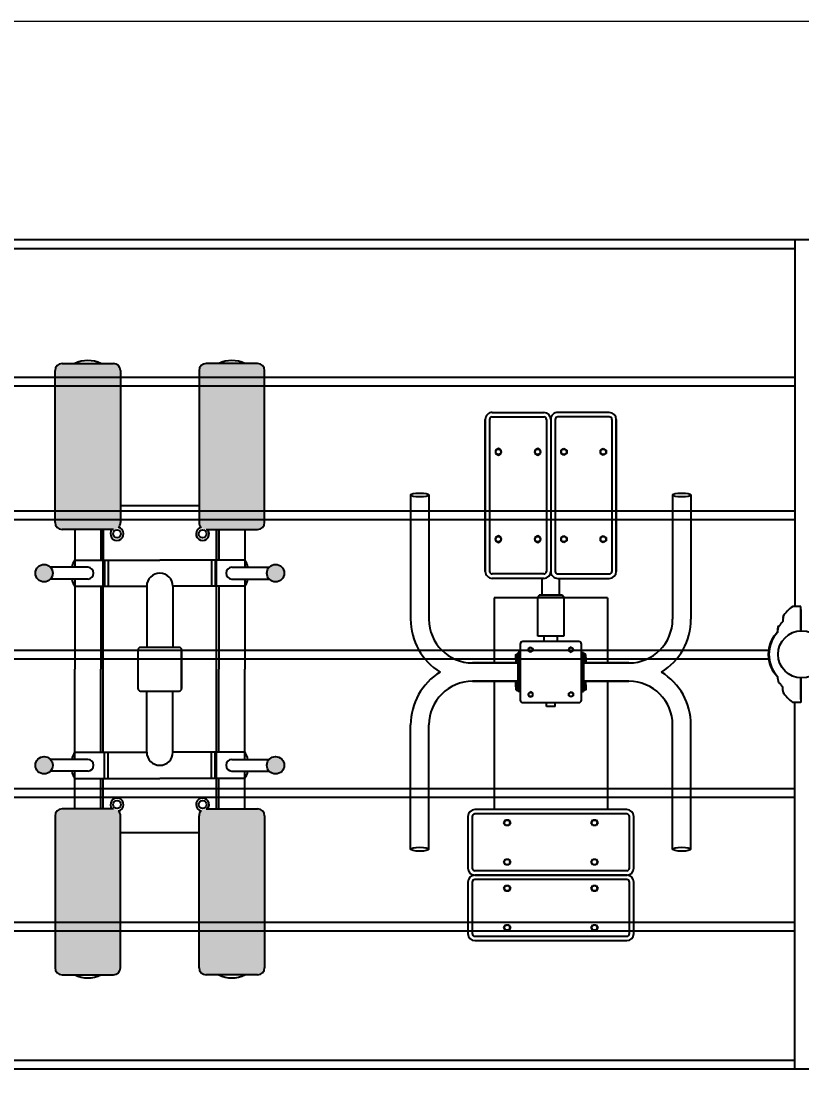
# Model space of a CAD drawing. Header units: millimetres. Extents: x -5849 to 4248, y -2516 to 1499.
# Drawn here: x -1189 to 598, y -941 to 1499 of the extents above; entities that cross this region are included whole.
import ezdxf

# ---------------------------------------------------------------- set-up
doc = ezdxf.new("R2010")
doc.units = ezdxf.units.MM
for name, color, linetype in [('DIKOM_ЗОНА', 80, 'Continuous'), ('DIKOM_ОБЪЕКТ', 7, 'Continuous'), ('DIKOM_РАЗМЕР_ЗОНА', 7, 'Continuous'), ('DIKOM_РАЗМЕР_ОБЪЕКТА', 7, 'Continuous')]:
    doc.layers.add(name, color=color, linetype=linetype)
doc.styles.add('style1', font='arial.ttf', dxfattribs={"width": 0.8})
doc.dimstyles.new('1-50', dxfattribs={"dimtxt": 300, "dimasz": 200, "dimexe": 100, "dimexo": 0, "dimgap": 100, "dimtad": 1, "dimdec": 0, "dimtxsty": 'style1', "dimcen": 0, "dimclrd": 7, "dimclre": 7, "dimadec": 1, "dimazin": 2, "dimtfac": 1, "dimtdec": 0, "dimtmove": 0, "dimatfit": 3, "dimfxl": 0, "dimlwd": 25, "dimlwe": 18, "dimarcsym": 0})

# ---------------------------------------------------------------- blocks, each defined once
blk = doc.blocks.new('*D0')
at = {"layer": 'Defpoints', "color": 0, "transparency": 16777216}
for p in [(3046.6, 999.5), (-4798.3, -900.5), (3046.6, -900.5)]:
    blk.add_point(p, dxfattribs=at)
at = {"layer": 'DIKOM_РАЗМЕР_ОБЪЕКТА', "color": 7, "lineweight": 18, "transparency": 16777216}
for p, q in [((3046.6, 999.5), (-4898.3, 999.5)), ((3046.6, -900.5), (-4898.3, -900.5))]:
    blk.add_line(p, q, dxfattribs=at)
at = {"layer": 'DIKOM_РАЗМЕР_ОБЪЕКТА', "color": 7, "lineweight": 25, "transparency": 16777216}
blk.add_line((-4798.3, 799.5), (-4798.3, -700.5), dxfattribs=at)
at = {"layer": 'DIKOM_РАЗМЕР_ОБЪЕКТА', "color": 7, "transparency": 16777216}
for points in [[(-4831.6, 799.5), (-4765, 799.5), (-4798.3, 999.5)], [(-4831.6, -700.5), (-4765, -700.5), (-4798.3, -900.5)]]:
    blk.add_solid(points, dxfattribs=at)
at = {"layer": 'DIKOM_РАЗМЕР_ОБЪЕКТА', "color": 0, "transparency": 16777216, "insert": (-5051.5, 49.5), "char_height": 300, "attachment_point": 5, "rotation": 90, "style": 'style1'}
blk.add_mtext('1900', dxfattribs=at)
blk = doc.blocks.new('*D1')
at = {"layer": 'Defpoints', "color": 0, "transparency": 16777216}
for p in [(-3995, 51.5), (3748.5, -900.5), (3748.5, -1880.7)]:
    blk.add_point(p, dxfattribs=at)
at = {"layer": 'DIKOM_РАЗМЕР_ОБЪЕКТА', "color": 7, "lineweight": 18, "transparency": 16777216}
for p, q in [((-3995, 51.5), (-3995, -1980.7)), ((3748.5, -900.5), (3748.5, -1980.7))]:
    blk.add_line(p, q, dxfattribs=at)
at = {"layer": 'DIKOM_РАЗМЕР_ОБЪЕКТА', "color": 7, "lineweight": 25, "transparency": 16777216}
blk.add_line((-3795, -1880.7), (3548.5, -1880.7), dxfattribs=at)
at = {"layer": 'DIKOM_РАЗМЕР_ОБЪЕКТА', "color": 7, "transparency": 16777216}
for points in [[(-3795, -1847.4), (-3795, -1914), (-3995, -1880.7)], [(3548.5, -1847.4), (3548.5, -1914), (3748.5, -1880.7)]]:
    blk.add_solid(points, dxfattribs=at)
at = {"layer": 'DIKOM_РАЗМЕР_ОБЪЕКТА', "color": 0, "transparency": 16777216, "insert": (-123.3, -1627.5), "char_height": 300, "attachment_point": 5, "style": 'style1'}
blk.add_mtext('7750', dxfattribs=at)
blk = doc.blocks.new('*D2')
at = {"layer": 'Defpoints', "color": 0, "transparency": 16777216}
for p in [(-4544.5, -900.5), (4248.5, -900.5), (4248.5, -2416.1)]:
    blk.add_point(p, dxfattribs=at)
at = {"layer": 'DIKOM_РАЗМЕР_ЗОНА', "color": 7, "lineweight": 18, "transparency": 16777216}
for p, q in [((-4544.5, -900.5), (-4544.5, -2516.1)), ((4248.5, -900.5), (4248.5, -2516.1))]:
    blk.add_line(p, q, dxfattribs=at)
at = {"layer": 'DIKOM_РАЗМЕР_ЗОНА', "color": 7, "lineweight": 25, "transparency": 16777216}
blk.add_line((-4344.5, -2416.1), (4048.5, -2416.1), dxfattribs=at)
at = {"layer": 'DIKOM_РАЗМЕР_ЗОНА', "color": 7, "transparency": 16777216}
for points in [[(-4344.5, -2382.8), (-4344.5, -2449.4), (-4544.5, -2416.1)], [(4048.5, -2382.8), (4048.5, -2449.4), (4248.5, -2416.1)]]:
    blk.add_solid(points, dxfattribs=at)
at = {"layer": 'DIKOM_РАЗМЕР_ЗОНА', "color": 0, "transparency": 16777216, "insert": (-148, -2162.9), "char_height": 300, "attachment_point": 5, "style": 'style1'}
blk.add_mtext('8750', dxfattribs=at)

msp = doc.modelspace()

# ---------------------------------------------------------------- hatches: boundary and pattern name
at = {"layer": 'DIKOM_ОБЪЕКТ'}
h = msp.add_hatch(color=256, dxfattribs=at)
h.paths.add_polyline_path([(-781.5, -320.5), (-781.5, -668.5), (-780.7, -673.5), (-778.4, -678), (-774.8, -681.5), (-770.3, -683.8), (-765.5, -684.5), (-647.5, -684.5), (-642.5, -683.7), (-638.1, -681.4), (-634.5, -677.8), (-632.3, -673.3), (-631.5, -668.5), (-631.5, -320.5), (-632.3, -315.6), (-634.6, -311.1), (-638.2, -307.5), (-642.7, -305.3), (-647.5, -304.5), (-765.5, -304.5), (-770.5, -305.3), (-775, -307.6), (-778.5, -311.2), (-780.8, -315.7)])
h.paths.add_polyline_path([(-1111.5, -320.5), (-1111.5, -668.5), (-1110.7, -673.5), (-1108.4, -678), (-1104.8, -681.5), (-1100.3, -683.8), (-1095.5, -684.5), (-977.5, -684.5), (-972.5, -683.7), (-968.1, -681.4), (-964.5, -677.8), (-962.3, -673.3), (-961.5, -668.5), (-961.5, -320.5), (-962.3, -315.6), (-964.6, -311.1), (-968.2, -307.5), (-972.7, -305.3), (-977.5, -304.5), (-1095.5, -304.5), (-1100.5, -305.3), (-1105, -307.6), (-1108.5, -311.2), (-1110.8, -315.7)])
h.paths.add_polyline_path([(-1136.5, -184.6), (-1142.1, -185.4), (-1147.2, -187.7), (-1151.5, -191.4), (-1154.6, -196.1), (-1156.2, -201.5), (-1156.3, -207.1), (-1154.8, -212.5), (-1151.8, -217.3), (-1147.7, -221.1), (-1142.6, -223.5), (-1137, -224.5), (-1131.4, -223.8), (-1126.3, -221.6), (-1121.9, -218.1), (-1118.7, -213.5), (-1116.9, -208.1), (-1116.7, -202.5), (-1118, -197), (-1120.9, -192.2), (-1125, -188.3), (-1130, -185.7), (-1135.5, -184.6)])
h.paths.add_polyline_path([(-606.5, -184.6), (-612.1, -185.4), (-617.2, -187.7), (-621.5, -191.4), (-624.6, -196.1), (-626.2, -201.5), (-626.3, -207.1), (-624.8, -212.5), (-621.8, -217.3), (-617.7, -221.1), (-612.6, -223.5), (-607, -224.5), (-601.4, -223.8), (-596.3, -221.6), (-591.9, -218.1), (-588.7, -213.5), (-586.9, -208.1), (-586.7, -202.5), (-588, -197), (-590.9, -192.2), (-595, -188.3), (-600, -185.7), (-605.5, -184.6)])
h.paths.add_polyline_path([(-606.5, 255.4), (-612.1, 254.6), (-617.2, 252.3), (-621.5, 248.6), (-624.6, 243.9), (-626.2, 238.5), (-626.3, 232.9), (-624.8, 227.5), (-621.8, 222.7), (-617.7, 218.9), (-612.6, 216.5), (-607, 215.5), (-601.4, 216.2), (-596.3, 218.4), (-591.9, 221.9), (-588.7, 226.5), (-586.9, 231.9), (-586.7, 237.5), (-588, 243), (-590.9, 247.8), (-595, 251.7), (-600, 254.3), (-605.5, 255.4)])
h.paths.add_polyline_path([(-631.5, 351.5), (-631.5, 699.5), (-632.3, 704.4), (-634.6, 708.9), (-638.2, 712.5), (-642.7, 714.7), (-647.5, 715.5), (-765.5, 715.5), (-770.5, 714.7), (-775, 712.4), (-778.5, 708.8), (-780.8, 704.3), (-781.5, 699.5), (-781.5, 351.5), (-780.7, 346.5), (-778.4, 342), (-774.8, 338.5), (-770.3, 336.2), (-765.5, 335.5), (-647.5, 335.5), (-642.5, 336.3), (-638.1, 338.6), (-634.5, 342.2), (-632.3, 346.7)])
h.paths.add_polyline_path([(-1111.5, 699.5), (-1111.5, 351.5), (-1110.7, 346.5), (-1108.4, 342), (-1104.8, 338.5), (-1100.3, 336.2), (-1095.5, 335.5), (-977.5, 335.5), (-972.5, 336.3), (-968.1, 338.6), (-964.5, 342.2), (-962.3, 346.7), (-961.5, 351.5), (-961.5, 699.5), (-962.3, 704.4), (-964.6, 708.9), (-968.2, 712.5), (-972.7, 714.7), (-977.5, 715.5), (-1095.5, 715.5), (-1100.5, 714.7), (-1105, 712.4), (-1108.5, 708.8), (-1110.8, 704.3)])
h.paths.add_polyline_path([(-1136.5, 255.4), (-1142.1, 254.6), (-1147.2, 252.3), (-1151.5, 248.6), (-1154.6, 243.9), (-1156.2, 238.5), (-1156.3, 232.9), (-1154.8, 227.5), (-1151.8, 222.7), (-1147.7, 218.9), (-1142.6, 216.5), (-1137, 215.5), (-1131.4, 216.2), (-1126.3, 218.4), (-1121.9, 221.9), (-1118.7, 226.5), (-1116.9, 231.9), (-1116.7, 237.5), (-1118, 243), (-1120.9, 247.8), (-1125, 251.7), (-1130, 254.3), (-1135.5, 255.4)])

# ---------------------------------------------------------------- linework, layer by layer
at = {"layer": 'DIKOM_ЗОНА', "color": 3, "lineweight": 15}
msp.add_lwpolyline([(-4044.5, 1499.5), (3748.5, 1499.5, -0.414214), (4248.5, 999.5), (4248.5, -900.5, -0.414214), (3748.5, -1400.5), (-4044.5, -1400.5, -0.414214), (-4544.5, -900.5), (-4544.5, 999.5, -0.414214)], format="xyb", close=True, dxfattribs=at)
at = {"layer": 'DIKOM_ОБЪЕКТ'}
for p, q in [((-2551.5, 999.5), (3748.5, 999.5)), ((-2425.5, 979.5), (582.5, 979.5)), ((582.5, 999.5), (582.5, 159.5)), ((-1095.5, 715.5), (-977.5, 715.5)), ((-647.5, 715.5), (-765.5, 715.5)), ((582.5, 683.5), (-2425.5, 683.5)), ((-1111.5, 351.5), (-1111.5, 699.5)), ((-961.5, 699.5), (-961.5, 351.5)), ((-781.5, 699.5), (-781.5, 351.5)), ((-631.5, 351.5), (-631.5, 699.5)), ((582.5, 663.5), (-2425.5, 663.5)), ((-126.1, 239.6), (-126.1, 587.6)), ((-126.1, 587.6), (-126.1, 239.6)), ((-116.1, 587.6), (-116.1, 239.6)), ((-110.1, 603.6), (7.9, 603.6)), ((-110.1, 593.6), (7.9, 593.6)), ((13.9, 587.6), (13.9, 239.6)), ((23.9, 587.6), (23.9, 239.6)), ((23.9, 587.6), (23.9, 239.6)), ((33.9, 587.6), (33.9, 239.6)), ((157.9, 603.6), (39.9, 603.6)), ((157.9, 593.6), (39.9, 593.6)), ((163.9, 587.6), (163.9, 239.6)), ((173.9, 239.6), (173.9, 587.6)), ((173.9, 587.6), (173.9, 239.6)), ((-96.1, 521.1), (-102.6, 517.4)), ((-102.6, 517.4), (-102.6, 509.9)), ((-89.6, 517.4), (-96.1, 521.1)), ((-89.6, 509.9), (-89.6, 517.4)), ((-6.1, 521.1), (-12.6, 517.4)), ((-12.6, 517.4), (-12.6, 509.9)), ((0.4, 517.4), (-6.1, 521.1)), ((0.4, 509.9), (0.4, 517.4)), ((47.4, 517.4), (53.9, 521.1)), ((47.4, 509.9), (47.4, 517.4)), ((53.9, 521.1), (60.4, 517.4)), ((60.4, 517.4), (60.4, 509.9)), ((137.4, 517.3), (143.9, 521.1)), ((137.4, 509.8), (137.4, 517.3)), ((143.9, 521.1), (150.4, 517.3)), ((150.4, 517.3), (150.4, 509.8)), ((-102.6, 509.9), (-96.1, 506.1)), ((-96.1, 506.1), (-89.6, 509.9)), ((-12.6, 509.9), (-6.1, 506.1)), ((-6.1, 506.1), (0.4, 509.9)), ((53.9, 506.1), (47.4, 509.9)), ((60.4, 509.9), (53.9, 506.1)), ((143.9, 506.1), (137.4, 509.8)), ((150.4, 509.8), (143.9, 506.1)), ((-961.5, 390.5), (-781.5, 390.5)), ((-297.1, 414.6), (-297.1, 129.9)), ((-255.1, 414.6), (-255.1, 129.9)), ((302.9, 414.6), (302.9, 129.9)), ((344.9, 414.6), (344.9, 129.9)), ((582.5, 377.5), (-2425.5, 377.5)), ((582.5, 357.5), (-2425.5, 357.5)), ((-977.5, 335.5), (-1095.5, 335.5)), ((-1066.5, 335.5), (-1066.5, 265.5)), ((-1006.5, 335.5), (-1006.5, 265.5)), ((-1001.5, -174.5), (-1001.5, 335.5)), ((-1001.5, 335.5), (-1001.5, 265.5)), ((-765.5, 335.5), (-647.5, 335.5)), ((-741.5, -304.5), (-741.5, 335.5)), ((-741.5, -174.5), (-741.5, 335.5)), ((-741.5, 335.5), (-741.5, 265.5)), ((-736.5, 335.5), (-736.5, 265.5)), ((-676.5, 335.5), (-676.5, 265.5)), ((-96.2, 321.1), (-102.7, 317.4)), ((-102.7, 317.4), (-102.7, 309.9)), ((-89.7, 317.4), (-96.2, 321.1)), ((-89.7, 309.9), (-89.7, 317.4)), ((-6.1, 321.1), (-12.6, 317.4)), ((-12.6, 317.4), (-12.6, 309.9)), ((0.4, 317.4), (-6.1, 321.1)), ((0.4, 309.9), (0.4, 317.4)), ((47.4, 317.4), (53.9, 321.1)), ((47.4, 309.9), (47.4, 317.4)), ((53.9, 321.1), (60.4, 317.4)), ((60.4, 317.4), (60.4, 309.9)), ((137.4, 317.3), (143.9, 321.1)), ((137.4, 309.8), (137.4, 317.3)), ((143.9, 321.1), (150.4, 317.3)), ((150.4, 317.3), (150.4, 309.8)), ((-102.7, 309.9), (-96.2, 306.1)), ((-96.2, 306.1), (-89.7, 309.9)), ((-12.6, 309.9), (-6.1, 306.1)), ((-6.1, 306.1), (0.4, 309.9)), ((53.9, 306.1), (47.4, 309.9)), ((60.4, 309.9), (53.9, 306.1)), ((143.9, 306.1), (137.4, 309.8)), ((150.4, 309.8), (143.9, 306.1)), ((-1036.5, 248.9), (-1121.7, 248.9)), ((-1066.5, 265.5), (-998.5, 265.5)), ((-1066.5, 265.5), (-1066.5, 248.9)), ((-998.5, 265.5), (-998.5, 205.5)), ((-998.5, 265.5), (-871.5, 265.5)), ((-989.9, 265.5), (-989.9, 205.5)), ((-744.5, 265.5), (-871.5, 265.5)), ((-753.1, 265.5), (-753.1, 205.5)), ((-676.5, 265.5), (-744.5, 265.5)), ((-744.5, 265.5), (-744.5, 205.5)), ((-706.5, 248.9), (-621.3, 248.9)), ((-676.5, 265.5), (-676.5, 248.9)), ((-1036.5, 222.1), (-1121.7, 222.1)), ((-1066.5, 222.1), (-1066.5, 205.5)), ((-706.5, 222.1), (-621.3, 222.1)), ((-676.5, 222.1), (-676.5, 205.5)), ((7.8, 233.6), (-110.2, 233.6)), ((7.8, 223.6), (-110.2, 223.6)), ((3.9, 184.9), (3.9, 223.6)), ((39.8, 233.6), (157.8, 233.6)), ((39.8, 223.6), (157.8, 223.6)), ((43.9, 184.9), (43.9, 223.6)), ((-1066.5, 205.5), (-998.5, 205.5)), ((-1066.5, 205.5), (-1066.5, 15.5)), ((-1006.5, 205.5), (-1006.5, 15.5)), ((-998.5, 205.5), (-901.5, 205.5)), ((-901.5, 205.5), (-901.5, 65.5)), ((-744.5, 205.5), (-841.5, 205.5)), ((-841.5, 205.5), (-841.5, 65.5)), ((-676.5, 205.5), (-744.5, 205.5)), ((-736.5, 205.5), (-736.5, 15.5)), ((-676.5, 205.5), (-676.5, 15.5)), ((153.9, 178.9), (-106.1, 178.9)), ((-106.1, 178.9), (-106.1, 29.9)), ((-6.1, 180.9), (-2.7, 184.9)), ((-6.1, 90.9), (-6.1, 180.9)), ((-6.1, 180.9), (53.9, 180.9)), ((50.2, 184.9), (-2.7, 184.9)), ((53.9, 180.9), (50.2, 184.9)), ((53.9, 180.9), (53.9, 90.9)), ((153.9, 178.9), (153.9, 29.9)), ((596.5, 159.5), (578, 159.5)), ((596.5, 102.9), (596.5, 159.5)), ((596.5, 152.5), (596.5, 102.9)), ((556.1, 133.9), (556.2, 133.9)), ((547.5, 114.5), (546.6, 114.5)), ((87.9, 78.9), (-40.1, 78.9)), ((53.9, 90.9), (-6.1, 90.9)), ((8.9, 78.9), (8.9, 90.9)), ((38.9, 78.9), (38.9, 90.9)), ((529.1, 77.9), (527.5, 77.9)), ((527.6, 78.1), (529.2, 78.1)), ((534, 87.8), (532.3, 87.8)), ((536, 90.9), (534.2, 90.9)), ((536.2, 91.2), (534.4, 91.2)), ((-2367.2, 59.5), (524.1, 59.5)), ((-921.5, 59.5), (-921.5, -28.5)), ((-827.5, 65.5), (-915.5, 65.5)), ((-821.5, -28.5), (-821.5, 59.5)), ((-821.5, 59.5), (-821.5, -28.5)), ((-56.4, 48.9), (-55.6, 50.2)), ((-56.4, 42.7), (-56.4, 48.9)), ((-55.6, 50.2), (-51.1, 50.2)), ((-46.1, 53.7), (-51.1, 53.7)), ((-51.1, 53.7), (-51.1, -35.9)), ((-46.1, 53.7), (-51.1, 53.7)), ((-51.1, -35.9), (-51.1, 53.7)), ((-51.1, 50.2), (-51.1, 42.7)), ((-46.1, 72.9), (-46.1, -55.1)), ((-46.1, 72.9), (-46.1, -55.1)), ((-46.1, 53.7), (-46.1, -35.9)), ((-27.5, 63.1), (-22.5, 66)), ((-27.5, 57.3), (-27.5, 63.1)), ((-22.5, 54.4), (-27.5, 57.3)), ((-22.5, 66), (-17.5, 63.1)), ((-17.5, 57.3), (-22.5, 54.4)), ((-17.5, 63.1), (-17.5, 57.3)), ((70.3, 66), (65.3, 63.1)), ((65.3, 63.1), (65.3, 57.3)), ((65.3, 57.3), (70.3, 54.4)), ((75.3, 63.1), (70.3, 66)), ((70.3, 54.4), (75.3, 57.3)), ((75.3, 57.3), (75.3, 63.1)), ((93.9, -55.1), (93.9, 72.9)), ((93.9, -55.1), (93.9, 72.9)), ((93.9, 53.7), (93.9, -35.9)), ((93.9, 53.7), (98.9, 53.7)), ((93.9, 53.7), (98.9, 53.7)), ((98.9, 53.7), (98.9, -35.9)), ((98.9, -35.9), (98.9, 53.7)), ((103.4, 50.2), (98.9, 50.2)), ((98.9, 50.2), (98.9, 42.7)), ((104.2, 48.9), (103.4, 50.2)), ((104.2, 42.7), (104.2, 48.9)), ((523.6, 52.9), (522.1, 52.9)), ((522.7, 60), (524.2, 60)), ((524.2, 59.7), (522.7, 59.7)), ((524.5, 61.7), (523, 61.7)), ((525.7, 67.6), (524.2, 67.6)), ((525.6, 72.6), (527.1, 72.6)), ((527.2, 72.8), (525.7, 72.8)), ((-2367.2, 39.5), (524.2, 39.5)), ((-51.1, 29.9), (-155.1, 29.9)), ((-155.1, 29.9), (-51.1, 29.9)), ((-56.4, 44.6), (-55.6, 45.9)), ((-56.4, 38.4), (-56.4, 44.6)), ((-56.4, 42.7), (-56.4, 36.6)), ((-56.4, 38.4), (-56.4, 32.3)), ((-56.4, 36.6), (-55.6, 35.2)), ((-56.4, 32.3), (-55.6, 30.9)), ((-55.6, 46.5), (-51.1, 46.5)), ((-55.6, 45.9), (-51.1, 45.9)), ((-55.6, 42.2), (-51.1, 42.2)), ((-55.6, 39), (-51.1, 39)), ((-55.6, 35.2), (-51.1, 35.2)), ((-55.6, 34.7), (-51.1, 34.7)), ((-55.6, 30.9), (-51.1, 30.9)), ((-51.1, 45.9), (-51.1, 38.4)), ((-51.1, 35.2), (-51.1, 42.7)), ((-51.1, 30.9), (-51.1, 38.4)), ((103.4, 46.5), (98.9, 46.5)), ((103.4, 45.9), (98.9, 45.9)), ((98.9, 45.9), (98.9, 38.4)), ((98.9, 35.2), (98.9, 42.7)), ((103.4, 42.2), (98.9, 42.2)), ((103.4, 39), (98.9, 39)), ((98.9, 30.9), (98.9, 38.4)), ((103.4, 35.2), (98.9, 35.2)), ((103.4, 34.7), (98.9, 34.7)), ((103.4, 30.9), (98.9, 30.9)), ((98.9, 29.9), (202.9, 29.9)), ((202.9, 29.9), (98.9, 29.9)), ((104.2, 44.6), (103.4, 45.9)), ((104.2, 36.6), (103.4, 35.2)), ((104.2, 32.3), (103.4, 30.9)), ((104.2, 38.4), (104.2, 44.6)), ((104.2, 42.7), (104.2, 36.6)), ((104.2, 38.4), (104.2, 32.3)), ((523.6, 46), (522.1, 46)), ((524.2, 39.2), (522.7, 39.2)), ((522.7, 39), (524.2, 39)), ((524.5, 37.2), (523, 37.2)), ((525.7, 31.4), (524.2, 31.4)), ((525.6, 26.4), (527.1, 26.4)), ((527.2, 26.1), (525.7, 26.1)), ((-1066.5, -174.5), (-1066.5, 15.5)), ((-1006.5, -174.5), (-1006.5, 15.5)), ((-736.5, -174.5), (-736.5, 15.5)), ((-676.5, -174.5), (-676.5, 15.5)), ((529.1, 21), (527.5, 21)), ((527.6, 20.8), (529.2, 20.8)), ((534, 11.2), (532.3, 11.2)), ((536, 8), (534.2, 8)), ((536.2, 7.7), (534.4, 7.7)), ((-155.1, -12.1), (-51.1, -12.1)), ((-51.1, -12.1), (-155.1, -12.1)), ((-106.1, -12.1), (-106.1, -306.1)), ((-56.4, -14.4), (-55.6, -13.1)), ((-56.4, -20.6), (-56.4, -14.4)), ((-56.4, -18.7), (-55.6, -17.4)), ((-56.4, -24.9), (-56.4, -18.7)), ((-56.4, -20.6), (-56.4, -26.8)), ((-55.6, -13.1), (-51.1, -13.1)), ((-55.6, -16.9), (-51.1, -16.9)), ((-55.6, -17.4), (-51.1, -17.4)), ((-55.6, -21.2), (-51.1, -21.2)), ((-55.6, -24.4), (-51.1, -24.4)), ((-51.1, -13.1), (-51.1, -20.6)), ((-51.1, -17.4), (-51.1, -24.9)), ((-51.1, -28.1), (-51.1, -20.6)), ((202.9, -12.1), (98.9, -12.1)), ((98.9, -12.1), (202.9, -12.1)), ((103.4, -13.1), (98.9, -13.1)), ((98.9, -13.1), (98.9, -20.6)), ((103.4, -16.9), (98.9, -16.9)), ((103.4, -17.4), (98.9, -17.4)), ((98.9, -17.4), (98.9, -24.9)), ((98.9, -28.1), (98.9, -20.6)), ((103.4, -21.2), (98.9, -21.2)), ((103.4, -24.4), (98.9, -24.4)), ((104.2, -14.4), (103.4, -13.1)), ((104.2, -18.7), (103.4, -17.4)), ((104.2, -20.6), (104.2, -14.4)), ((104.2, -24.9), (104.2, -18.7)), ((104.2, -20.6), (104.2, -26.8)), ((153.9, -12.1), (153.9, -306.1)), ((547.5, -15.6), (546.6, -15.5)), ((596.5, -53.5), (596.5, -4)), ((596.5, -4), (596.5, -60.5)), ((-915.5, -34.5), (-827.5, -34.5)), ((-901.5, -174.5), (-901.5, -34.5)), ((-841.5, -174.5), (-841.5, -34.5)), ((-56.4, -24.9), (-56.4, -31.1)), ((-56.4, -26.8), (-55.6, -28.1)), ((-56.4, -31.1), (-55.6, -32.4)), ((-55.6, -28.1), (-51.1, -28.1)), ((-55.6, -28.7), (-51.1, -28.7)), ((-55.6, -32.4), (-51.1, -32.4)), ((-51.1, -32.4), (-51.1, -24.9)), ((-46.1, -35.9), (-51.1, -35.9)), ((-46.1, -35.9), (-51.1, -35.9)), ((-22.5, -36.6), (-27.5, -39.5)), ((-27.5, -39.5), (-27.5, -45.3)), ((-27.5, -45.3), (-22.5, -48.1)), ((-17.5, -39.5), (-22.5, -36.6)), ((-22.5, -48.1), (-17.5, -45.3)), ((-17.5, -45.3), (-17.5, -39.5)), ((65.3, -39.5), (70.3, -36.6)), ((65.3, -45.3), (65.3, -39.5)), ((70.3, -48.1), (65.3, -45.3)), ((70.3, -36.6), (75.3, -39.5)), ((75.3, -45.3), (70.3, -48.1)), ((75.3, -39.5), (75.3, -45.3)), ((93.9, -35.9), (98.9, -35.9)), ((93.9, -35.9), (98.9, -35.9)), ((98.9, -32.4), (98.9, -24.9)), ((103.4, -28.1), (98.9, -28.1)), ((103.4, -28.7), (98.9, -28.7)), ((103.4, -32.4), (98.9, -32.4)), ((104.2, -26.8), (103.4, -28.1)), ((104.2, -31.1), (103.4, -32.4)), ((104.2, -24.9), (104.2, -31.1)), ((556.1, -34.9), (556.2, -34.9)), ((-40.1, -61.1), (87.9, -61.1)), ((13.9, -69.9), (13.9, -61.1)), ((33.9, -69.9), (13.9, -69.9)), ((33.9, -69.9), (33.9, -61.1)), ((596.5, -60.5), (578, -60.5)), ((582.5, -900.5), (582.5, -60.5)), ((-297.1, -396.8), (-297.1, -112.1)), ((-255.1, -396.8), (-255.1, -112.1)), ((302.9, -396.8), (302.9, -112.1)), ((344.9, -396.8), (344.9, -112.1)), ((-1036.5, -191.1), (-1121.7, -191.1)), ((-1066.5, -174.5), (-998.5, -174.5)), ((-1066.5, -191.1), (-1066.5, -174.5)), ((-998.5, -234.5), (-998.5, -174.5)), ((-998.5, -174.5), (-901.5, -174.5)), ((-989.9, -234.5), (-989.9, -174.5)), ((-744.5, -174.5), (-841.5, -174.5)), ((-753.1, -234.5), (-753.1, -174.5)), ((-676.5, -174.5), (-744.5, -174.5)), ((-744.5, -234.5), (-744.5, -174.5)), ((-706.5, -191.1), (-621.3, -191.1)), ((-676.5, -191.1), (-676.5, -174.5)), ((-1036.5, -217.9), (-1121.7, -217.9)), ((-1066.5, -234.5), (-1066.5, -217.9)), ((-706.5, -217.9), (-621.3, -217.9)), ((-676.5, -234.5), (-676.5, -217.9)), ((-1066.5, -234.5), (-998.5, -234.5)), ((-1066.5, -304.5), (-1066.5, -234.5)), ((-1006.5, -304.5), (-1006.5, -234.5)), ((-1001.5, -304.5), (-1001.5, -234.5)), ((-998.5, -234.5), (-871.5, -234.5)), ((-744.5, -234.5), (-871.5, -234.5)), ((-676.5, -234.5), (-744.5, -234.5)), ((-741.5, -304.5), (-741.5, -234.5)), ((-736.5, -304.5), (-736.5, -234.5)), ((-676.5, -304.5), (-676.5, -234.5)), ((582.5, -258.5), (-2425.5, -258.5)), ((582.5, -278.5), (-2425.5, -278.5)), ((-977.5, -304.5), (-1095.5, -304.5)), ((-765.5, -304.5), (-647.5, -304.5)), ((197.9, -306.1), (-150.1, -306.1)), ((197.9, -316.1), (-150.1, -316.1)), ((-1111.5, -320.5), (-1111.5, -668.5)), ((-961.5, -668.5), (-961.5, -320.5)), ((-781.5, -668.5), (-781.5, -320.5)), ((-631.5, -320.5), (-631.5, -668.5)), ((-166.1, -322.1), (-166.1, -440.1)), ((-156.1, -322.1), (-156.1, -440.1)), ((-83.6, -336.1), (-79.8, -329.6)), ((-79.8, -342.6), (-83.6, -336.1)), ((-79.8, -329.6), (-72.3, -329.6)), ((-72.3, -329.6), (-68.6, -336.1)), ((-68.6, -336.1), (-72.3, -342.6)), ((116.4, -336.1), (120.2, -329.6)), ((120.2, -342.6), (116.4, -336.1)), ((120.2, -329.6), (127.7, -329.6)), ((127.7, -329.6), (131.4, -336.1)), ((131.4, -336.1), (127.7, -342.6)), ((203.9, -440.1), (203.9, -322.1)), ((213.9, -440.1), (213.9, -322.1)), ((-781.5, -359.5), (-961.5, -359.5)), ((-72.3, -342.6), (-79.8, -342.6)), ((127.7, -342.6), (120.2, -342.6)), ((-83.6, -426.1), (-79.8, -419.6)), ((-79.8, -432.6), (-83.6, -426.1)), ((-79.8, -419.6), (-72.3, -419.6)), ((-72.3, -432.6), (-79.8, -432.6)), ((-72.3, -419.6), (-68.6, -426.1)), ((-68.6, -426.1), (-72.3, -432.6)), ((116.4, -426.1), (120.2, -419.6)), ((120.2, -432.6), (116.4, -426.1)), ((120.2, -419.6), (127.7, -419.6)), ((127.7, -432.6), (120.2, -432.6)), ((127.7, -419.6), (131.4, -426.1)), ((131.4, -426.1), (127.7, -432.6)), ((197.9, -446.1), (-150.1, -446.1)), ((-150.1, -456.1), (197.9, -456.1)), ((197.9, -456.1), (-150.1, -456.1)), ((-166.1, -472.1), (-166.1, -590.1)), ((-156.1, -472.1), (-156.1, -590.1)), ((197.9, -466.1), (-150.1, -466.1)), ((-83.6, -486.1), (-79.8, -479.6)), ((-79.8, -492.6), (-83.6, -486.1)), ((-79.8, -479.6), (-72.3, -479.6)), ((-72.3, -479.6), (-68.6, -486.1)), ((-68.6, -486.1), (-72.3, -492.6)), ((116.4, -486.1), (120.2, -479.6)), ((120.2, -492.6), (116.4, -486.1)), ((120.2, -479.6), (127.7, -479.6)), ((127.7, -479.6), (131.4, -486.1)), ((131.4, -486.1), (127.7, -492.6)), ((203.9, -590.1), (203.9, -472.1)), ((213.9, -590.1), (213.9, -472.1)), ((-72.3, -492.6), (-79.8, -492.6)), ((127.7, -492.6), (120.2, -492.6)), ((582.5, -564.5), (-2425.5, -564.5)), ((582.5, -584.5), (-2425.5, -584.5)), ((-83.6, -576.1), (-79.8, -569.6)), ((-79.8, -582.6), (-83.6, -576.1)), ((-79.8, -569.6), (-72.3, -569.6)), ((-72.3, -582.6), (-79.8, -582.6)), ((-72.3, -569.6), (-68.6, -576.1)), ((-68.6, -576.1), (-72.3, -582.6)), ((116.4, -576.1), (120.2, -569.6)), ((120.2, -582.6), (116.4, -576.1)), ((120.2, -569.6), (127.7, -569.6)), ((127.7, -582.6), (120.2, -582.6)), ((127.7, -569.6), (131.4, -576.1)), ((131.4, -576.1), (127.7, -582.6)), ((-150.1, -596.1), (197.9, -596.1)), ((-150.1, -606.1), (197.9, -606.1)), ((-1095.5, -684.5), (-977.5, -684.5)), ((-647.5, -684.5), (-765.5, -684.5)), ((3748.5, -900.5), (-2551.5, -900.5)), ((582.5, -880.5), (-2425.5, -880.5))]:
    msp.add_line(p, q, dxfattribs=at)
for centre, radius in [((-96.1, 513.6), 6.18), ((-6.1, 513.6), 6.18), ((53.9, 513.6), 6.18), ((143.9, 513.6), 6.18), ((-969.5, 325.5), 9), ((-773.5, 325.5), 9), ((-773.5, 325.5), 9), ((-96.2, 313.6), 6.18), ((-6.1, 313.6), 6.18), ((53.9, 313.6), 6.18), ((143.9, 313.6), 6.18), ((-1136.5, 235.5), 19.9), ((-606.5, 235.5), 19.9), ((598.5, 49.5), 54), ((-22.5, 60.2), 4.75), ((70.3, 60.2), 4.75), ((-22.5, -42.4), 4.75), ((70.3, -42.4), 4.75), ((-1136.5, -204.5), 19.9), ((-606.5, -204.5), 19.9), ((-969.5, -294.5), 9), ((-773.5, -294.5), 9), ((-773.5, -294.5), 9), ((-76.1, -336.1), 6.18), ((123.9, -336.1), 6.18), ((-76.1, -426.1), 6.18), ((123.9, -426.1), 6.18), ((-76.1, -486.1), 6.18), ((123.9, -486.1), 6.18), ((-76.1, -576.1), 6.18), ((123.9, -576.1), 6.18)]:
    msp.add_circle(centre, radius, dxfattribs=at)
for centre, radius, start, end in [((-1095.5, 699.5), 16, 90, 180), ((-1036.5, 656), 66.6, 63.2466, 116.7534), ((-977.5, 699.5), 16, 0, 90), ((-765.5, 699.5), 16, 90, 180), ((-706.5, 656), 66.6, 63.2466, 116.7534), ((-647.5, 699.5), 16, 0, 90), ((-110.1, 587.6), 16, 89.9888, 179.9888), ((-110.1, 587.6), 6, 89.9888, 179.9888), ((7.9, 587.6), 16, 359.9888, 89.9888), ((7.9, 587.6), 6, 359.9888, 89.9888), ((39.9, 587.6), 16, 89.9888, 179.9888), ((39.9, 587.6), 6, 89.9888, 179.9888), ((157.9, 587.6), 16, 359.9888, 89.9888), ((157.9, 587.6), 6, 359.9888, 89.9888), ((-1095.5, 351.5), 16, 180, 270), ((-977.5, 351.5), 16, 314.7645, 0), ((-765.5, 351.5), 16, 180, 225.2355), ((-647.5, 351.5), 16, 270, 0), ((-969.5, 325.5), 15, 138.1897, 77.4197), ((-773.5, 325.5), 15, 102.5803, 41.8103), ((-773.5, 325.5), 15, 102.5803, 41.8103), ((-1016.8, 235.5), 58.1, 148.8847, 166.6545), ((-1036.5, 235.5), 13.4, 270, 90), ((-706.5, 235.5), 13.4, 90, 270), ((-726.2, 235.5), 58.1, 13.3455, 31.1153), ((-1016.8, 235.5), 58.1, 193.3453, 211.1153), ((-871.5, 205.5), 30, 90, 180), ((-871.5, 205.5), 30, 0, 90), ((-726.2, 235.5), 58.1, 328.8847, 346.6547), ((-110.1, 239.6), 16, 179.9888, 269.9888), ((-110.1, 239.6), 6, 179.9888, 269.9888), ((7.9, 239.6), 16, 269.9888, 359.9888), ((7.9, 239.6), 6, 269.9888, 359.9888), ((39.9, 239.6), 16, 179.9888, 269.9888), ((39.9, 239.6), 6, 179.9888, 269.9888), ((157.9, 239.6), 16, 269.9888, 359.9888), ((157.9, 239.6), 6, 269.9888, 359.9888), ((626.5, 90.9), 84, 125.2475, 147.9659), ((-155.1, 129.9), 142, 180, 238.4422), ((-155.1, 129.9), 100, 180, 270), ((202.9, 129.9), 100, 270, 0), ((202.9, 129.9), 142, 301.5578, 0), ((556.1, 134.9), 1, 147.9659, 276.6751), ((598.5, 49.5), 75, 137.7463, 221.7045), ((598.5, 49.5), 75, 138.2955, 222.2537), ((596.5, 98.6), 54, 162.56, 179.1448), ((626.5, 90.9), 84, 164.1866, 173.828), ((546.6, 113.5), 1, 90, 164.1866), ((-40.1, 72.9), 6, 90, 180), ((87.9, 72.9), 6, 0, 90), ((598.5, 49.5), 76.5, 159.3, 169.9184), ((598.5, 49.5), 76.5, 160.9484, 162.2228), ((598.5, 49.5), 76.5, 161.4569, 161.5113), ((598.5, 49.5), 76.5, 151.0459, 160.9484), ((598.5, 49.5), 76.5, 158.1921, 159.3), ((598.5, 49.5), 76.5, 158.2163, 158.372), ((598.5, 49.5), 76.5, 158.0247, 158.1921), ((598.5, 49.5), 76.5, 157.3534, 158.0247), ((598.5, 49.5), 76.5, 151.7258, 151.785), ((598.5, 49.5), 76.5, 150.2456, 151.0459), ((598.5, 49.5), 76.5, 150.0092, 150.2456), ((598.5, 49.5), 76.5, 149.95, 150.0092), ((598.5, 49.5), 76.5, 149.5677, 149.9498), ((598.5, 49.5), 76.5, 148.7558, 149.5677), ((598.5, 49.5), 76.5, 147.2231, 148.7558), ((598.5, 49.5), 76.5, 146.9502, 147.8393), ((598.5, 49.5), 76.5, 147.1616, 147.2231), ((-915.5, 59.5), 6, 90, 180), ((-827.5, 59.5), 6, 0, 90), ((-827.5, 59.5), 6, 0, 90), ((-53.7, 48.3), 2.64, 150.9367, 223.2461), ((101.5, 48.3), 2.64, 316.7539, 29.0633), ((598.5, 49.5), 76.5, 173.3742, 179.7196), ((598.5, 49.5), 76.5, 177.783, 178.8056), ((598.5, 49.5), 76.5, 178.8056, 180.2804), ((598.5, 49.5), 76.5, 179.7196, 181.1944), ((598.5, 49.5), 76.5, 180.2804, 186.6258), ((598.5, 49.5), 76.5, 175.277, 176.6647), ((598.5, 49.5), 76.5, 176.3511, 176.4966), ((598.5, 49.5), 76.5, 176.6647, 177.4147), ((598.5, 49.5), 76.5, 176.9564, 177.2369), ((598.5, 49.5), 76.5, 177.4147, 177.783), ((598.5, 49.5), 76.5, 171.0597, 174.8008), ((598.5, 49.5), 76.5, 174.8008, 175.277), ((598.5, 49.5), 76.5, 174.8007, 175.2771), ((598.5, 49.5), 76.5, 173.7539, 174.4503), ((598.5, 49.5), 76.5, 174.4595, 174.5118), ((598.5, 49.5), 76.5, 172.3014, 173.3742), ((598.5, 49.5), 76.5, 170.6259, 172.1367), ((598.5, 49.5), 76.5, 172.1366, 172.3014), ((598.5, 49.5), 76.5, 172.3157, 172.4591), ((598.5, 49.5), 76.5, 170.8336, 171.0597), ((598.5, 49.5), 76.5, 169.9184, 170.6259), ((598.5, 49.5), 76.5, 170.0065, 170.7661), ((598.5, 49.5), 76.5, 170.7661, 170.8336), ((598.5, 49.5), 76.5, 168.6227, 170.0065), ((598.5, 49.5), 76.5, 169.8536, 169.9057), ((598.5, 49.5), 76.5, 168.6226, 168.9009), ((598.5, 49.5), 76.5, 167.9106, 168.6227), ((598.5, 49.5), 76.5, 166.3025, 167.9106), ((598.5, 49.5), 76.5, 167.7326, 167.7854), ((598.5, 49.5), 76.5, 166.5878, 166.5931), ((598.5, 49.5), 76.5, 165.5304, 166.3025), ((598.5, 49.5), 76.5, 166.0669, 166.12), ((598.5, 49.5), 76.5, 164.4697, 165.5304), ((598.5, 49.5), 76.5, 165.2737, 165.3272), ((598.5, 49.5), 76.5, 163.7447, 164.4697), ((598.5, 49.5), 76.5, 162.4237, 163.7447), ((598.5, 49.5), 76.5, 162.5868, 162.6409), ((598.5, 49.5), 76.5, 162.0624, 162.2376), ((598.5, 49.5), 76.5, 162.2228, 162.4238), ((-46.8, 42.7), 9.55, 156.8627, 180), ((-46.8, 42.7), 9.55, 180, 203.1373), ((-46.8, 38.4), 9.55, 156.8627, 180), ((-46.8, 38.4), 9.55, 180, 203.1373), ((-53.7, 44), 2.64, 150.9367, 223.2461), ((-53.7, 37.2), 2.64, 136.7539, 209.0633), ((-53.7, 32.9), 2.64, 136.7539, 209.0633), ((94.7, 42.7), 9.55, 0, 23.1373), ((101.5, 44), 2.64, 316.7539, 29.0633), ((94.7, 42.7), 9.55, 336.8627, 0), ((94.7, 38.4), 9.55, 0, 23.1373), ((101.5, 37.2), 2.64, 330.9367, 43.2461), ((94.7, 38.4), 9.55, 336.8627, 0), ((101.5, 32.9), 2.64, 330.9367, 43.2461), ((598.5, 49.5), 76.5, 181.1944, 182.217), ((598.5, 49.5), 76.5, 182.217, 182.5853), ((598.5, 49.5), 76.5, 182.5853, 183.3353), ((598.5, 49.5), 76.5, 182.7631, 183.0436), ((598.5, 49.5), 76.5, 183.3353, 184.723), ((598.5, 49.5), 76.5, 183.5034, 183.6489), ((598.5, 49.5), 76.5, 184.723, 185.1992), ((598.5, 49.5), 76.5, 184.7229, 185.1993), ((598.5, 49.5), 76.5, 185.1992, 188.9403), ((598.5, 49.5), 76.5, 185.4882, 185.5405), ((598.5, 49.5), 76.5, 185.5497, 186.2461), ((598.5, 49.5), 76.5, 186.6258, 187.6986), ((598.5, 49.5), 76.5, 187.5409, 187.6843), ((598.5, 49.5), 76.5, 187.6986, 187.8634), ((598.5, 49.5), 76.5, 187.8633, 189.3741), ((598.5, 49.5), 76.5, 188.9403, 189.1664), ((598.5, 49.5), 76.5, 189.1664, 189.2339), ((598.5, 49.5), 76.5, 189.2339, 189.9935), ((598.5, 49.5), 76.5, 189.3741, 190.0816), ((598.5, 49.5), 76.5, 189.9935, 191.3773), ((598.5, 49.5), 76.5, 190.0816, 200.7), ((598.5, 49.5), 76.5, 190.0943, 190.1464), ((598.5, 49.5), 76.5, 191.0991, 191.3774), ((598.5, 49.5), 76.5, 191.3773, 192.0894), ((598.5, 49.5), 76.5, 192.0894, 193.6975), ((598.5, 49.5), 76.5, 192.2146, 192.2674), ((598.5, 49.5), 76.5, 193.4069, 193.4122), ((598.5, 49.5), 76.5, 193.6975, 194.4696), ((598.5, 49.5), 76.5, 193.88, 193.9331), ((598.5, 49.5), 76.5, 194.4696, 195.5303), ((598.5, 49.5), 76.5, 194.6728, 194.7263), ((598.5, 49.5), 76.5, 195.5303, 196.2553), ((598.5, 49.5), 76.5, 196.2553, 197.5763), ((598.5, 49.5), 76.5, 197.3591, 197.4132), ((598.5, 49.5), 76.5, 197.5762, 197.7772), ((598.5, 49.5), 76.5, 197.7624, 197.9376), ((598.5, 49.5), 76.5, 197.7772, 199.0516), ((598.5, 49.5), 76.5, 198.4887, 198.5431), ((598.5, 49.5), 76.5, 199.0516, 208.9541), ((-155.1, -112.1), 142, 121.5578, 180), ((202.9, -112.1), 142, 0, 58.4422), ((598.5, 49.5), 76.5, 200.7, 201.8079), ((598.5, 49.5), 76.5, 200.8143, 201.4273), ((598.5, 49.5), 76.5, 201.628, 201.7837), ((598.5, 49.5), 76.5, 201.8079, 201.9753), ((598.5, 49.5), 76.5, 201.9753, 202.6466), ((598.5, 49.5), 76.5, 202.6466, 212.1607), ((598.5, 49.5), 76.5, 208.215, 208.2742), ((598.5, 49.5), 76.5, 208.9541, 209.7544), ((598.5, 49.5), 76.5, 209.7544, 209.9908), ((598.5, 49.5), 76.5, 209.9908, 210.05), ((598.5, 49.5), 76.5, 210.0502, 210.4323), ((598.5, 49.5), 76.5, 210.4323, 211.2442), ((598.5, 49.5), 76.5, 211.2442, 212.7769), ((598.5, 49.5), 76.5, 212.1607, 213.0498), ((598.5, 49.5), 76.5, 212.7769, 212.8384), ((-155.1, -112.1), 100, 90, 180), ((-46.8, -20.6), 9.55, 156.8627, 180), ((-46.8, -20.6), 9.55, 180, 203.1373), ((-46.8, -24.9), 9.55, 156.8627, 180), ((-53.7, -15), 2.64, 150.9367, 223.2461), ((-53.7, -19.3), 2.64, 150.9367, 223.2461), ((-53.7, -26.2), 2.64, 136.7539, 209.0633), ((101.5, -15), 2.64, 316.7539, 29.0633), ((94.7, -20.6), 9.55, 0, 23.1373), ((101.5, -19.3), 2.64, 316.7539, 29.0633), ((94.7, -20.6), 9.55, 336.8627, 0), ((94.7, -24.9), 9.55, 0, 23.1373), ((101.5, -26.2), 2.64, 330.9367, 43.2461), ((202.9, -112.1), 100, 0, 90), ((626.5, 8.1), 84, 186.172, 195.8134), ((546.6, -14.5), 1, 195.8134, 270), ((-915.5, -28.5), 6, 180, 270), ((-827.5, -28.5), 6, 270, 0), ((-827.5, -28.5), 6, 270, 0), ((-46.8, -24.9), 9.55, 180, 203.1373), ((-53.7, -30.5), 2.64, 136.7539, 209.0633), ((94.7, -24.9), 9.55, 336.8627, 0), ((101.5, -30.5), 2.64, 330.9367, 43.2461), ((556.1, -35.9), 1, 83.3249, 212.0341), ((626.5, 8.1), 84, 212.0341, 234.7525), ((-40.1, -55.1), 6, 180, 270), ((87.9, -55.1), 6, 270, 0), ((-1016.8, -204.5), 58.1, 148.8847, 166.6547), ((-1036.5, -204.5), 13.4, 270, 90), ((-871.5, -174.5), 30, 180, 270), ((-871.5, -174.5), 30, 270, 0), ((-706.5, -204.5), 13.4, 90, 270), ((-726.2, -204.5), 58.1, 13.3453, 31.1153), ((-1016.8, -204.5), 58.1, 193.3455, 211.1153), ((-726.2, -204.5), 58.1, 328.8847, 346.6545), ((-969.5, -294.5), 15, 282.5803, 221.8103), ((-773.5, -294.5), 15, 318.1897, 257.4197), ((-773.5, -294.5), 15, 318.1897, 257.4197), ((-1095.5, -320.5), 16, 90, 180), ((-977.5, -320.5), 16, 0, 45.2355), ((-765.5, -320.5), 16, 134.7645, 180), ((-647.5, -320.5), 16, 0, 90), ((-150.1, -322.1), 16, 90, 180), ((-150.1, -322.1), 6, 90, 180), ((197.9, -322.1), 16, 0, 90), ((197.9, -322.1), 6, 0, 90), ((-150.1, -440.1), 16, 180, 270), ((-150.1, -472.1), 16, 90, 180), ((-150.1, -440.1), 6, 180, 270), ((197.9, -440.1), 16, 270, 0), ((197.9, -440.1), 6, 270, 0), ((197.9, -472.1), 16, 0, 90), ((-150.1, -472.1), 6, 90, 180), ((197.9, -472.1), 6, 0, 90), ((-150.1, -590.1), 16, 180, 270), ((-150.1, -590.1), 6, 180, 270), ((197.9, -590.1), 16, 270, 0), ((197.9, -590.1), 6, 270, 0), ((-1095.5, -668.5), 16, 180, 270), ((-977.5, -668.5), 16, 270, 0), ((-765.5, -668.5), 16, 180, 270), ((-647.5, -668.5), 16, 270, 0), ((-1036.5, -625), 66.6, 243.2466, 296.7534), ((-706.5, -625), 66.6, 243.2466, 296.7534)]:
    msp.add_arc(centre, radius, start, end, dxfattribs=at)
for centre, major_axis in [((-276.1, 414.6), (-21, 0)), ((323.9, 414.6), (-21, 0)), ((-276.1, -396.8), (21, 0)), ((323.9, -396.8), (21, 0))]:
    msp.add_ellipse(centre, major_axis=major_axis, ratio=0.211059, dxfattribs=at)
for points, knots in [([(547.4, 114.4), (547.5, 114.6), (547.6, 114.7), (548, 115.3), (548.2, 115.7), (548.8, 116.7), (549.3, 117.4), (550.2, 118.7), (550.8, 119.4), (551.9, 120.8), (552.4, 121.5), (553.6, 122.8), (554.2, 123.5), (555, 124.3), (555.2, 124.4), (555.3, 124.6)], [1.574441, 1.574441, 1.574441, 1.574441, 11.574334, 11.574334, 31.772683, 31.772683, 67.630425, 67.630425, 108.030425, 108.030425, 148.430425, 148.430425, 188.830425, 188.830425, 198.511536, 198.511536, 198.511536, 198.511536]), ([(556.4, 134.6), (556.3, 134.3), (556.2, 133.9), (555.9, 133), (555.8, 132.4), (555.5, 131.1), (555.4, 130.5), (555.3, 129.1), (555.3, 128.4), (555.2, 127.1), (555.2, 126.4), (555.3, 125.4), (555.3, 125.1), (555.3, 124.8)], [2.687971, 2.687971, 2.687971, 2.687971, 19.440816, 19.440816, 48.364958, 48.364958, 79.796796, 79.796796, 112.396796, 112.396796, 144.996796, 144.996796, 159.306741, 159.306741, 159.306741, 159.306741]), ([(556.2, 133.9), (556.2, 133.8), (556.2, 133.7), (556, 133.1), (555.9, 132.6), (555.6, 131.4), (555.5, 130.8), (555.4, 129.5), (555.3, 128.8), (555.2, 127.4), (555.2, 126.7), (555.2, 125.5), (555.3, 125), (555.3, 124.6)], [10.122861, 10.122861, 10.122861, 10.122861, 15.461921, 15.461921, 39.974723, 39.974723, 71.045259, 71.045259, 103.384311, 103.384311, 135.984311, 135.984311, 159.306764, 159.306764, 159.306764, 159.306764]), ([(547.5, -15.8), (547.6, -16), (547.7, -16.1), (548, -16.6), (548.2, -16.9), (548.8, -18), (549.3, -18.6), (550.2, -20), (550.8, -20.7), (551.9, -22.1), (552.4, -22.7), (553.6, -24.1), (554.2, -24.7), (555, -25.5), (555.2, -25.7), (555.3, -25.8)], [5.215159, 5.215159, 5.215159, 5.215159, 11.576809, 11.576809, 31.779476, 31.779476, 67.644885, 67.644885, 108.044885, 108.044885, 148.444885, 148.444885, 188.844885, 188.844885, 198.480191, 198.480191, 198.480191, 198.480191]), ([(556.4, -35.6), (556.3, -35.3), (556.2, -34.9), (555.9, -34), (555.8, -33.4), (555.5, -32.2), (555.4, -31.5), (555.3, -30.2), (555.3, -29.5), (555.2, -28.1), (555.2, -27.4), (555.3, -26.4), (555.3, -26.1), (555.3, -25.8)], [2.687971, 2.687971, 2.687971, 2.687971, 19.440816, 19.440816, 48.364958, 48.364958, 79.796796, 79.796796, 112.396796, 112.396796, 144.996796, 144.996796, 159.306741, 159.306741, 159.306741, 159.306741])]:
    msp.add_open_spline(points, degree=3, knots=knots, dxfattribs=at)

# ---------------------------------------------------------------- dimensions: what is measured, and where the dimension line sits
at = {"layer": 'DIKOM_РАЗМЕР_ЗОНА'}
dim = msp.add_linear_dim(base=(4248.5, -2416.1), p1=(-4544.5, -900.5), p2=(4248.5, -900.5), text='8750', dimstyle='1-50', dxfattribs=at)
dim.commit()
dim.dimension.update_dxf_attribs({"geometry": '*D2', "text_midpoint": (-148, -2162.9)})
at = {"layer": 'DIKOM_РАЗМЕР_ОБЪЕКТА'}
dim = msp.add_linear_dim(base=(-4798.3, -900.5), p1=(3046.6, 999.5), p2=(3046.6, -900.5), angle=90, dimstyle='1-50', dxfattribs=at)
dim.commit()
dim.dimension.update_dxf_attribs({"geometry": '*D0', "text_midpoint": (-4798.3, 49.5), "dimtype": 160})
dim = msp.add_linear_dim(base=(3748.5, -1880.7), p1=(-3995, 51.5), p2=(3748.5, -900.5), text='7750', dimstyle='1-50', dxfattribs=at)
dim.commit()
dim.dimension.update_dxf_attribs({"geometry": '*D1', "text_midpoint": (-123.3, -1880.7), "dimtype": 160})

doc.saveas('drawing.dxf')
